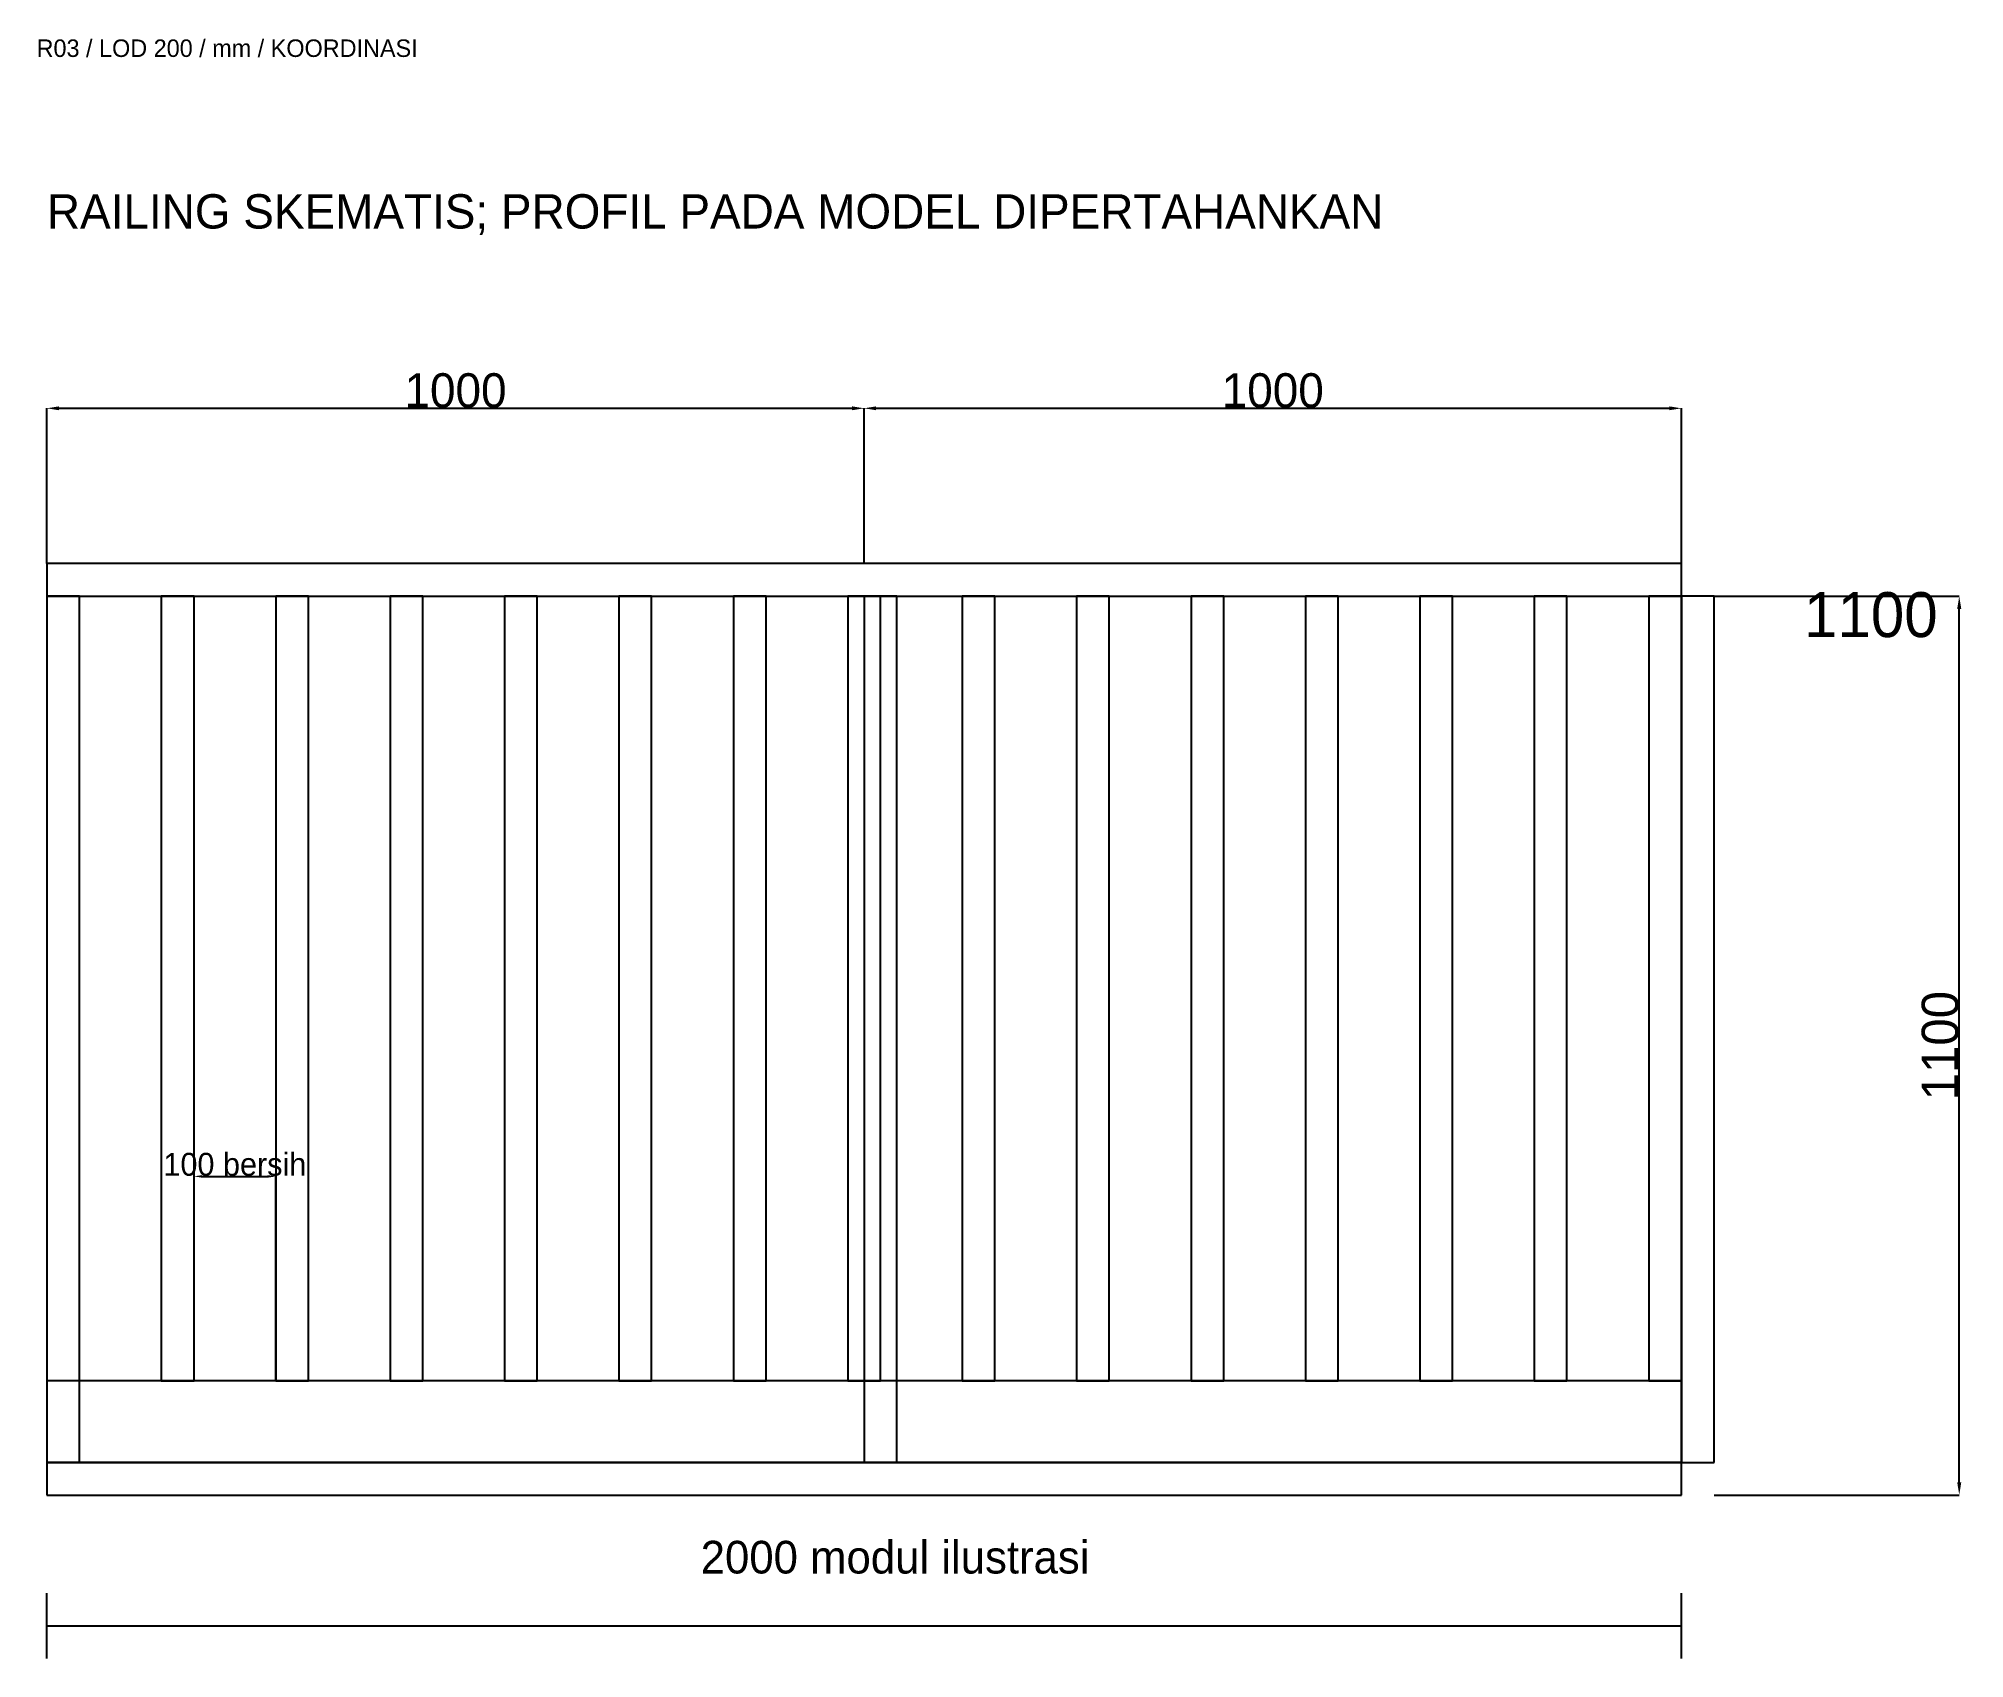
# Model space of a CAD drawing. Header units: millimetres. Extents: x -10 to 2346, y -200 to 1783.
import ezdxf

# ---------------------------------------------------------------- set-up
doc = ezdxf.new("R2010")
doc.units = ezdxf.units.MM
for name, color, linetype, true_color in [('balok', 7, 'Continuous', 0x333333), ('dek', 7, 'Continuous', 0x444444), ('detail', 7, 'Continuous', 0x303030), ('dim', 7, 'Continuous', 0x222222), ('kolom', 7, 'Continuous', 0x111111)]:
    doc.layers.add(name, color=color, linetype=linetype, true_color=true_color)
doc.dimstyles.get("Standard").update_dxf_attribs({"dimtxt": 2.5, "dimasz": 2.5, "dimexe": 1.25, "dimexo": 0.625, "dimtad": 1, "dimcen": 2.5, "dimazin": 3, "dimtfac": 1, "dimtmove": 0, "dimatfit": 3})

# ---------------------------------------------------------------- blocks, each defined once
blk = doc.blocks.new('_CLOSEDFILLED')
at = {"color": 0, "linetype": 'BYBLOCK'}
blk.add_solid([(-1, 0.16), (0, 0), (-1, -0.16)], dxfattribs=at)
blk = doc.blocks.new('*D1')
for p, q in [((0, 1140), (0, 1330)), ((14.7, 1330), (985.3, 1330)), ((1000, 1140), (1000, 1330))]:
    blk.add_line(p, q)
at = {"layer": 'Defpoints'}
for p in [(0, 1330), (0, 1140), (1000, 1140)]:
    blk.add_point(p, dxfattribs=at)
at = {"layer": 'dim', "xscale": 14.7, "yscale": 14.7, "rotation": 180}
blk.add_blockref('_CLOSEDFILLED', (0, 1330), dxfattribs=at)
at = {"layer": 'dim', "xscale": 14.7, "yscale": 14.7}
blk.add_blockref('_CLOSEDFILLED', (1000, 1330), dxfattribs=at)
at = {"layer": 'dim', "insert": (500, 1351.625), "char_height": 42, "attachment_point": 5}
blk.add_mtext('1000', dxfattribs=at)
blk = doc.blocks.new('*D2')
for p, q in [((1000, 1140), (1000, 1330)), ((1014.7, 1330), (1985.3, 1330)), ((2000, 1140), (2000, 1330))]:
    blk.add_line(p, q)
at = {"layer": 'Defpoints'}
for p in [(1000, 1330), (1000, 1140), (2000, 1140)]:
    blk.add_point(p, dxfattribs=at)
at = {"layer": 'dim', "xscale": 14.7, "yscale": 14.7, "rotation": 180}
blk.add_blockref('_CLOSEDFILLED', (1000, 1330), dxfattribs=at)
at = {"layer": 'dim', "xscale": 14.7, "yscale": 14.7}
blk.add_blockref('_CLOSEDFILLED', (2000, 1330), dxfattribs=at)
at = {"layer": 'dim', "insert": (1500, 1351.625), "char_height": 42, "attachment_point": 5}
blk.add_mtext('1000', dxfattribs=at)
blk = doc.blocks.new('*D3')
for p, q in [((2040, 1100), (2340, 1100)), ((2340, 15.75), (2340, 1084.25)), ((2040, 0), (2340, 0))]:
    blk.add_line(p, q)
at = {"layer": 'Defpoints'}
for p in [(2040, 1100), (2040, 0), (2340, 0)]:
    blk.add_point(p, dxfattribs=at)
at = {"layer": 'dim', "xscale": 15.749999999999998, "yscale": 15.749999999999998}
for p, rotation in [((2340, 1100), 90), ((2340, 0), 270)]:
    blk.add_blockref('_CLOSEDFILLED', p, dxfattribs=dict(at, rotation=rotation))
at = {"layer": 'dim', "insert": (2316.875, 550), "char_height": 45, "attachment_point": 5, "rotation": 90}
blk.add_mtext('1100', dxfattribs=at)
blk = doc.blocks.new('*D4')
for p, q in [((180, 140), (180, 390)), ((189.8, 390), (270.2, 390)), ((280, 140), (280, 390))]:
    blk.add_line(p, q)
at = {"layer": 'Defpoints'}
for p in [(180, 390), (180, 140), (280, 140)]:
    blk.add_point(p, dxfattribs=at)
at = {"layer": 'dim', "xscale": 9.799999999999999, "yscale": 9.799999999999999, "rotation": 180}
blk.add_blockref('_CLOSEDFILLED', (180, 390), dxfattribs=at)
at = {"layer": 'dim', "xscale": 9.799999999999999, "yscale": 9.799999999999999}
blk.add_blockref('_CLOSEDFILLED', (280, 390), dxfattribs=at)
at = {"layer": 'dim', "insert": (230, 404.625), "char_height": 28, "attachment_point": 5}
blk.add_mtext('100 bersih', dxfattribs=at)

msp = doc.modelspace()

# ---------------------------------------------------------------- linework, layer by layer
at = {"layer": 'balok'}
for p, q in [((2000, 40), (0, 40)), ((0, 40), (0, 0)), ((2000, 0), (2000, 40)), ((0, 0), (2000, 0))]:
    msp.add_line(p, q, dxfattribs=at)
at = {"layer": 'dek'}
for p, q in [((2000, 140), (0, 140)), ((0, 140), (0, 40)), ((2000, 40), (2000, 140)), ((0, 40), (2000, 40))]:
    msp.add_line(p, q, dxfattribs=at)
at = {"layer": 'detail'}
for p, q in [((2000, 1140), (0, 1140)), ((0, 1140), (0, 1100)), ((2000, 1100), (2000, 1140)), ((0, 1100), (2000, 1100)), ((180, 1100), (140, 1100)), ((140, 1100), (140, 140)), ((180, 140), (180, 1100)), ((320, 1100), (280, 1100)), ((280, 1100), (280, 140)), ((320, 140), (320, 1100)), ((460, 1100), (420, 1100)), ((420, 1100), (420, 140)), ((460, 140), (460, 1100)), ((600, 1100), (560, 1100)), ((560, 1100), (560, 140)), ((600, 140), (600, 1100)), ((740, 1100), (700, 1100)), ((700, 1100), (700, 140)), ((740, 140), (740, 1100)), ((880, 1100), (840, 1100)), ((840, 1100), (840, 140)), ((880, 140), (880, 1100)), ((1020, 1100), (980, 1100)), ((980, 1100), (980, 140)), ((1020, 140), (1020, 1100)), ((1160, 1100), (1120, 1100)), ((1120, 1100), (1120, 140)), ((1160, 140), (1160, 1100)), ((1300, 1100), (1260, 1100)), ((1260, 1100), (1260, 140)), ((1300, 140), (1300, 1100)), ((1440, 1100), (1400, 1100)), ((1400, 1100), (1400, 140)), ((1440, 140), (1440, 1100)), ((1580, 1100), (1540, 1100)), ((1540, 1100), (1540, 140)), ((1580, 140), (1580, 1100)), ((1720, 1100), (1680, 1100)), ((1680, 1100), (1680, 140)), ((1720, 140), (1720, 1100)), ((1860, 1100), (1820, 1100)), ((1820, 1100), (1820, 140)), ((1860, 140), (1860, 1100)), ((2000, 1100), (1960, 1100)), ((1960, 1100), (1960, 140)), ((2000, 140), (2000, 1100)), ((140, 140), (180, 140)), ((280, 140), (320, 140)), ((420, 140), (460, 140)), ((560, 140), (600, 140)), ((700, 140), (740, 140)), ((840, 140), (880, 140)), ((980, 140), (1020, 140)), ((1120, 140), (1160, 140)), ((1260, 140), (1300, 140)), ((1400, 140), (1440, 140)), ((1540, 140), (1580, 140)), ((1680, 140), (1720, 140)), ((1820, 140), (1860, 140)), ((1960, 140), (2000, 140))]:
    msp.add_line(p, q, dxfattribs=at)
at = {"layer": 'dim'}
for p, q in [((0, -200), (0, -120)), ((2000, -200), (2000, -120)), ((0, -160), (2000, -160))]:
    msp.add_line(p, q, dxfattribs=at)
at = {"layer": 'kolom'}
for p, q in [((40, 1100), (0, 1100)), ((0, 1100), (0, 40)), ((40, 40), (40, 1100)), ((1040, 1100), (1000, 1100)), ((1000, 1100), (1000, 40)), ((1040, 40), (1040, 1100)), ((2040, 1100), (2000, 1100)), ((2000, 1100), (2000, 40)), ((2040, 40), (2040, 1100)), ((0, 40), (40, 40)), ((1000, 40), (1040, 40)), ((2000, 40), (2040, 40))]:
    msp.add_line(p, q, dxfattribs=at)

# ---------------------------------------------------------------- texts
at = {"layer": 'dim'}
for s, height, p in [('R03 / LOD 200 / mm / KOORDINASI', 21.4164, (-12.6, 1760)), ('RAILING SKEMATIS; PROFIL PADA MODEL DIPERTAHANKAN', 42, (0, 1550)), ('1100', 55, (2150, 1050)), ('2000 modul ilustrasi', 40, (800, -96))]:
    msp.add_text(s, height=height, dxfattribs=at).set_placement(p)

# ---------------------------------------------------------------- dimensions: what is measured, and where the dimension line sits
for base, p1, p2, text, override, picture, middle in [((0, 1330), (0, 1140), (1000, 1140), '1000', {"dimtxt": 42, "dimasz": 14.7, "dimtad": 1}, '*D1', (500, 1351.625)), ((1000, 1330), (1000, 1140), (2000, 1140), '1000', {"dimtxt": 42, "dimasz": 14.7, "dimtad": 1}, '*D2', (1500, 1351.625)), ((180, 390), (180, 140), (280, 140), '100 bersih', {"dimtxt": 28, "dimasz": 9.8, "dimtad": 1}, '*D4', (230, 404.625))]:
    dim = msp.add_linear_dim(base=base, p1=p1, p2=p2, text=text, dimstyle='Standard', override=override, dxfattribs=at)
    dim.commit()
    dim.dimension.update_dxf_attribs({"geometry": picture, "text_midpoint": middle})
dim = msp.add_linear_dim(base=(2340, 0), p1=(2040, 0), p2=(2040, 1100), angle=90, text='1100', dimstyle='Standard', override={"dimtxt": 45, "dimasz": 15.75, "dimtad": 1}, dxfattribs=at)
dim.commit()
dim.dimension.update_dxf_attribs({"geometry": '*D3', "text_midpoint": (2316.875, 550)})

doc.saveas('drawing.dxf')
